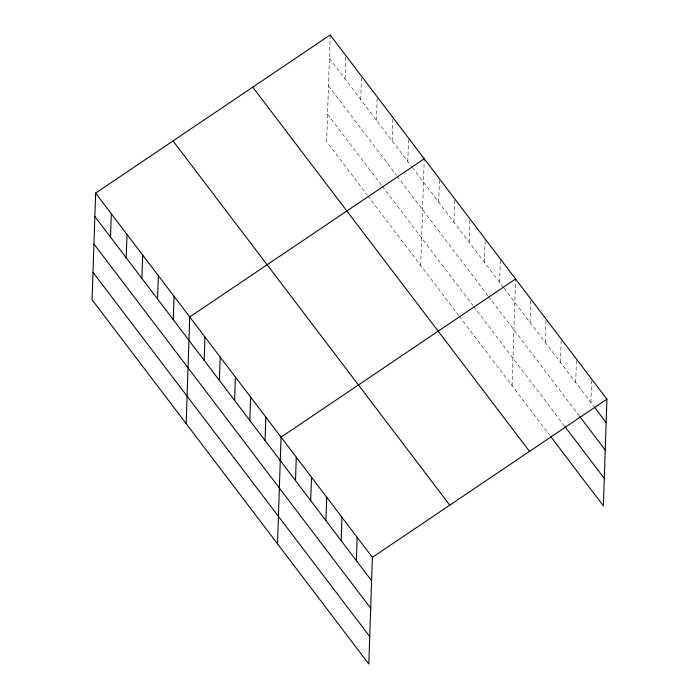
<?xml version="1.0" encoding="UTF-8"?>
<svg xmlns="http://www.w3.org/2000/svg" width="699" height="699" viewBox="0 0 699 699"><rect width="100%" height="100%" fill="white"/><g stroke="black" fill="none" stroke-linecap="round" stroke-linejoin="round"><path stroke-width="0.52" stroke-dasharray="3.5 2.62" d="M330.164 34.95L326.625 141.652L367.132 194.969M345.07 78.97L345.813 56.654M360.754 99.608L361.523 76.226M376.438 120.245L377.172 97.93M392.113 140.892L392.89 117.511M407.797 161.53L408.574 138.149M420.719 265.489L424.223 159.853M438.701 202.203L439.479 178.822M453.922 222.23L454.665 199.914M469.143 242.265L469.92 218.883M484.372 262.3L485.141 238.918M499.593 282.335L500.362 258.953M512.044 385.682L515.582 278.98M530.034 322.396L530.812 299.015M545.255 342.431L546.033 319.05M560.476 362.458L561.253 339.076M575.696 382.493L576.474 359.111M590.917 402.528L591.66 380.212M329.386 58.332L411.72 166.685M412.375 167.55L503.394 287.341M504.031 288.171L594.089 406.696M328.478 85.828L396.429 175.266M397.084 176.122L487.893 295.633M488.531 296.472L579.226 415.835M327.534 114.155L381.768 185.532M382.423 186.397L473.005 305.603M473.634 306.442L564.329 425.796M367.788 195.834L458.771 315.572M459.409 316.402L549.466 434.935"/><path stroke-width="1.05" d="M95.623 193.116L92.085 299.819L368.836 664.05L372.375 557.348L95.623 193.116L330.164 34.95L606.915 399.181L603.377 505.884L550.733 436.604M110.529 237.144L111.307 213.763M126.213 257.782L126.991 234.401M141.897 278.42L142.675 255.039M157.581 299.058L158.358 275.677M173.265 319.696L174.042 296.315M186.179 423.664L189.717 316.962L424.258 158.787M204.169 360.369L204.938 336.988M219.39 380.405L220.168 357.023M234.611 400.44L235.388 377.058M249.831 420.466L250.609 397.084M265.052 440.501L265.83 417.12M277.512 543.857L281.05 437.155L515.582 278.98M295.494 480.562L296.271 457.19M310.714 500.598L311.492 477.216M325.935 520.633L326.713 497.251M341.156 540.668L341.933 517.286M356.385 560.694L357.154 537.313M372.375 557.348L606.915 399.181M594.727 407.534L606.138 422.554M579.855 416.665L605.229 450.051M564.967 426.635L604.286 478.387M252.767 87.148L529.519 451.371M173.02 140.927L449.772 505.15M94.846 216.498L371.606 580.729M93.937 243.995L370.688 608.226M92.993 272.33L369.754 636.553"/></g></svg>
